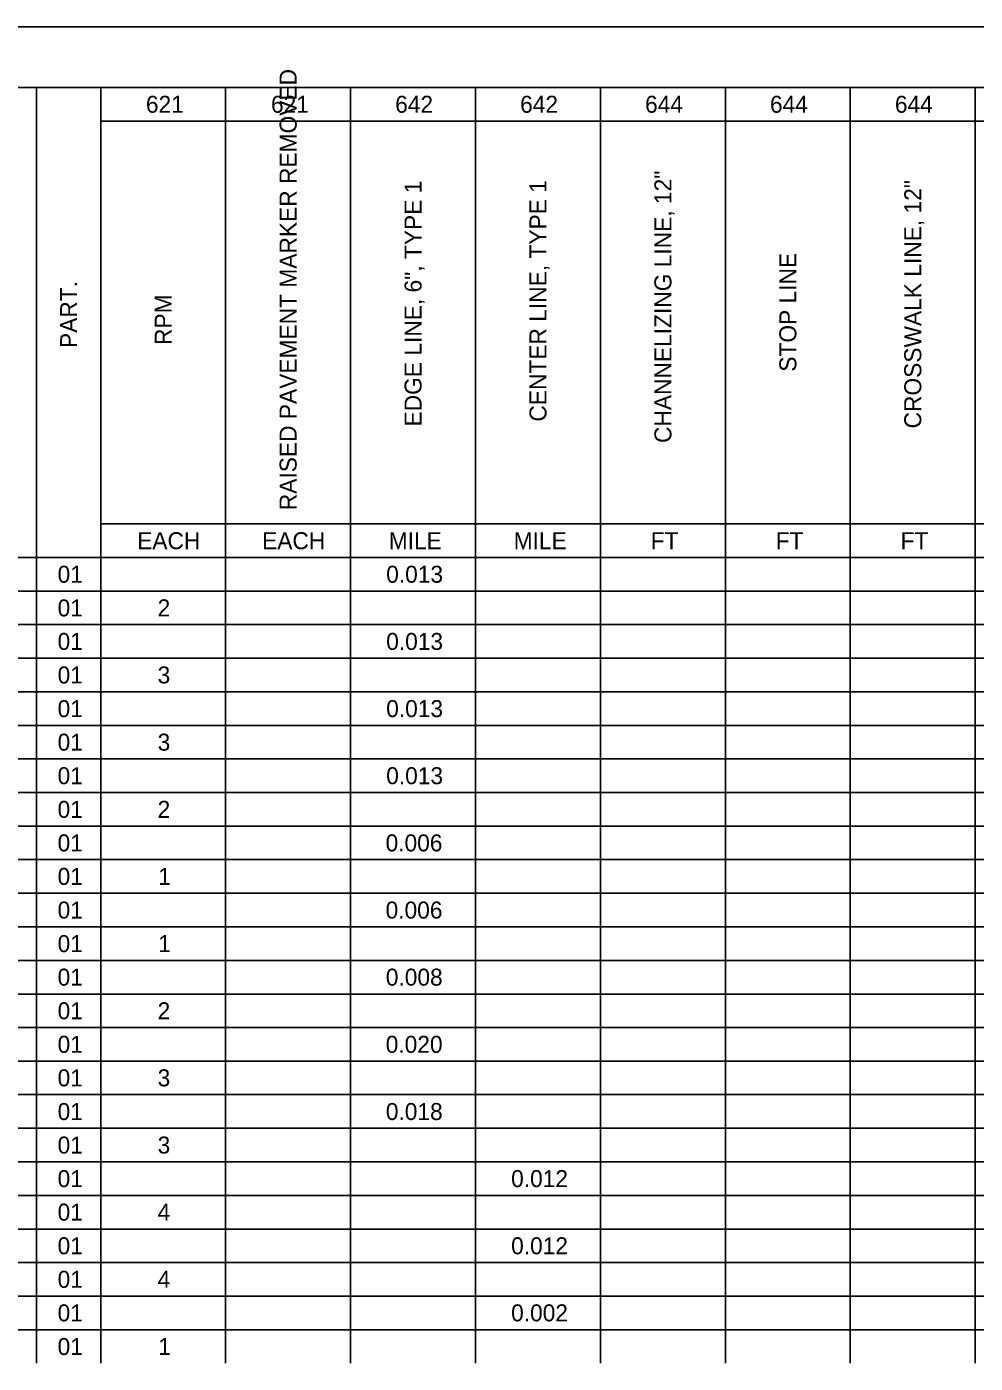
# Model space of a CAD drawing. Extents: x 0 to 34, y 0 to 22.
# Drawn here: x 7.72 to 15.52, y 11 to 22 of the extents above; entities that cross this region are included whole.
import ezdxf

# ---------------------------------------------------------------- set-up
doc = ezdxf.new("R2010")
doc.units = 0
for name, color, linetype in [('Default', 7, 'Continuous'), ('SH_Border', 7, 'Continuous'), ('SH_Cut_Line', 7, 'Continuous')]:
    doc.layers.add(name, color=color, linetype=linetype)

msp = doc.modelspace()

# ---------------------------------------------------------------- linework, layer by layer
at = {"layer": 'Default'}
for p, q in [((6.891, 21.5), (7.8, 21.5)), ((7.8, 21.5), (12.44, 21.5)), ((7.8, 21.5), (7.8, 21.224)), ((8.328, 21.5), (8.328, 21.224)), ((9.356, 21.5), (9.356, 21.224)), ((10.384, 21.5), (10.384, 21.224)), ((11.412, 21.5), (11.412, 21.224)), ((12.44, 21.5), (13.468, 21.5)), ((12.44, 21.5), (12.44, 21.224)), ((13.468, 21.5), (14.496, 21.5)), ((13.468, 21.5), (13.468, 21.224)), ((14.496, 21.5), (15.524, 21.5)), ((14.496, 21.5), (14.496, 21.224)), ((15.524, 21.5), (20.665, 21.5)), ((15.524, 21.5), (15.524, 21.224)), ((7.8, 21.224), (7.8, 20.947)), ((8.328, 21.224), (12.44, 21.224)), ((8.328, 21.224), (8.328, 20.947)), ((9.356, 21.224), (9.356, 20.947)), ((10.384, 21.224), (10.384, 20.947)), ((11.412, 21.224), (11.412, 20.947)), ((12.44, 21.224), (13.468, 21.224)), ((12.44, 21.224), (12.44, 20.947)), ((13.468, 21.224), (14.496, 21.224)), ((13.468, 21.224), (13.468, 20.947)), ((14.496, 21.224), (15.524, 21.224)), ((14.496, 21.224), (14.496, 20.947)), ((15.524, 21.224), (20.665, 21.224)), ((15.524, 21.224), (15.524, 20.947)), ((7.8, 20.947), (7.8, 20.671)), ((8.328, 20.947), (8.328, 20.671)), ((9.356, 20.947), (9.356, 20.671)), ((10.384, 20.947), (10.384, 20.671)), ((11.412, 20.947), (11.412, 20.671)), ((12.44, 20.947), (12.44, 20.671)), ((13.468, 20.947), (13.468, 20.671)), ((14.496, 20.947), (14.496, 20.671)), ((15.524, 20.947), (15.524, 20.671)), ((7.8, 20.671), (7.8, 20.395)), ((8.328, 20.671), (8.328, 20.395)), ((9.356, 20.671), (9.356, 20.395)), ((10.384, 20.671), (10.384, 20.395)), ((11.412, 20.671), (11.412, 20.395)), ((12.44, 20.671), (12.44, 20.395)), ((13.468, 20.671), (13.468, 20.395)), ((14.496, 20.671), (14.496, 20.395)), ((15.524, 20.671), (15.524, 20.395)), ((7.8, 20.395), (7.8, 20.118)), ((8.328, 20.395), (8.328, 20.118)), ((9.356, 20.395), (9.356, 20.118)), ((10.384, 20.395), (10.384, 20.118)), ((11.412, 20.395), (11.412, 20.118)), ((12.44, 20.395), (12.44, 20.118)), ((13.468, 20.395), (13.468, 20.118)), ((14.496, 20.395), (14.496, 20.118)), ((15.524, 20.395), (15.524, 20.118)), ((7.8, 20.118), (7.8, 19.842)), ((8.328, 20.118), (8.328, 19.842)), ((9.356, 20.118), (9.356, 19.842)), ((10.384, 20.118), (10.384, 19.842)), ((11.412, 20.118), (11.412, 19.842)), ((12.44, 20.118), (12.44, 19.842)), ((13.468, 20.118), (13.468, 19.842)), ((14.496, 20.118), (14.496, 19.842)), ((15.524, 20.118), (15.524, 19.842)), ((7.8, 19.842), (7.8, 19.566)), ((8.328, 19.842), (8.328, 19.566)), ((9.356, 19.842), (9.356, 19.566)), ((10.384, 19.842), (10.384, 19.566)), ((11.412, 19.842), (11.412, 19.566)), ((12.44, 19.842), (12.44, 19.566)), ((13.468, 19.842), (13.468, 19.566)), ((14.496, 19.842), (14.496, 19.566)), ((15.524, 19.842), (15.524, 19.566)), ((7.8, 19.566), (7.8, 19.289)), ((8.328, 19.566), (8.328, 19.289)), ((9.356, 19.566), (9.356, 19.289)), ((10.384, 19.566), (10.384, 19.289)), ((11.412, 19.566), (11.412, 19.289)), ((12.44, 19.566), (12.44, 19.289)), ((13.468, 19.566), (13.468, 19.289)), ((14.496, 19.566), (14.496, 19.289)), ((15.524, 19.566), (15.524, 19.289)), ((7.8, 19.289), (7.8, 19.013)), ((8.328, 19.289), (8.328, 19.013)), ((9.356, 19.289), (9.356, 19.013)), ((10.384, 19.289), (10.384, 19.013)), ((11.412, 19.289), (11.412, 19.013)), ((12.44, 19.289), (12.44, 19.013)), ((13.468, 19.289), (13.468, 19.013)), ((14.496, 19.289), (14.496, 19.013)), ((15.524, 19.289), (15.524, 19.013)), ((7.8, 19.013), (7.8, 18.737)), ((8.328, 19.013), (8.328, 18.737)), ((9.356, 19.013), (9.356, 18.737)), ((10.384, 19.013), (10.384, 18.737)), ((11.412, 19.013), (11.412, 18.737)), ((12.44, 19.013), (12.44, 18.737)), ((13.468, 19.013), (13.468, 18.737)), ((14.496, 19.013), (14.496, 18.737)), ((15.524, 19.013), (15.524, 18.737)), ((7.8, 18.737), (7.8, 18.461)), ((8.328, 18.737), (8.328, 18.461)), ((9.356, 18.737), (9.356, 18.461)), ((10.384, 18.737), (10.384, 18.461)), ((11.412, 18.737), (11.412, 18.461)), ((12.44, 18.737), (12.44, 18.461)), ((13.468, 18.737), (13.468, 18.461)), ((14.496, 18.737), (14.496, 18.461)), ((15.524, 18.737), (15.524, 18.461)), ((7.8, 18.461), (7.8, 18.184)), ((8.328, 18.461), (8.328, 18.184)), ((9.356, 18.461), (9.356, 18.184)), ((10.384, 18.461), (10.384, 18.184)), ((11.412, 18.461), (11.412, 18.184)), ((12.44, 18.461), (12.44, 18.184)), ((13.468, 18.461), (13.468, 18.184)), ((14.496, 18.461), (14.496, 18.184)), ((15.524, 18.461), (15.524, 18.184)), ((7.8, 18.184), (7.8, 17.908)), ((8.328, 18.184), (8.328, 17.908)), ((9.356, 18.184), (9.356, 17.908)), ((10.384, 18.184), (10.384, 17.908)), ((11.412, 18.184), (11.412, 17.908)), ((12.44, 18.184), (12.44, 17.908)), ((13.468, 18.184), (13.468, 17.908)), ((14.496, 18.184), (14.496, 17.908)), ((15.524, 18.184), (15.524, 17.908)), ((7.8, 17.908), (7.8, 17.632)), ((8.328, 17.908), (12.44, 17.908)), ((8.328, 17.908), (8.328, 17.632)), ((9.356, 17.908), (9.356, 17.632)), ((10.384, 17.908), (10.384, 17.632)), ((11.412, 17.908), (11.412, 17.632)), ((12.44, 17.908), (13.468, 17.908)), ((12.44, 17.908), (12.44, 17.632)), ((13.468, 17.908), (14.496, 17.908)), ((13.468, 17.908), (13.468, 17.632)), ((14.496, 17.908), (15.524, 17.908)), ((14.496, 17.908), (14.496, 17.632)), ((15.524, 17.908), (20.665, 17.908)), ((15.524, 17.908), (15.524, 17.632)), ((6.891, 17.632), (7.8, 17.632)), ((7.8, 17.632), (12.44, 17.632)), ((7.8, 17.632), (7.8, 17.355)), ((8.328, 17.632), (8.328, 17.355)), ((9.356, 17.632), (9.356, 17.355)), ((10.384, 17.632), (10.384, 17.355)), ((11.412, 17.632), (11.412, 17.355)), ((12.44, 17.632), (13.468, 17.632)), ((12.44, 17.632), (12.44, 17.355)), ((13.468, 17.632), (14.496, 17.632)), ((13.468, 17.632), (13.468, 17.355)), ((14.496, 17.632), (15.524, 17.632)), ((14.496, 17.632), (14.496, 17.355)), ((15.524, 17.632), (20.665, 17.632)), ((15.524, 17.632), (15.524, 17.355)), ((6.891, 17.355), (7.8, 17.355)), ((7.8, 17.355), (12.44, 17.355)), ((7.8, 17.355), (7.8, 17.079)), ((8.328, 17.355), (8.328, 17.079)), ((9.356, 17.355), (9.356, 17.079)), ((10.384, 17.355), (10.384, 17.079)), ((11.412, 17.355), (11.412, 17.079)), ((12.44, 17.355), (13.468, 17.355)), ((12.44, 17.355), (12.44, 17.079)), ((13.468, 17.355), (14.496, 17.355)), ((13.468, 17.355), (13.468, 17.079)), ((14.496, 17.355), (15.524, 17.355)), ((14.496, 17.355), (14.496, 17.079)), ((15.524, 17.355), (20.665, 17.355)), ((15.524, 17.355), (15.524, 17.079)), ((6.891, 17.079), (7.8, 17.079)), ((7.8, 17.079), (12.44, 17.079)), ((7.8, 17.079), (7.8, 16.803)), ((8.328, 17.079), (8.328, 16.803)), ((9.356, 17.079), (9.356, 16.803)), ((10.384, 17.079), (10.384, 16.803)), ((11.412, 17.079), (11.412, 16.803)), ((12.44, 17.079), (13.468, 17.079)), ((12.44, 17.079), (12.44, 16.803)), ((13.468, 17.079), (14.496, 17.079)), ((13.468, 17.079), (13.468, 16.803)), ((14.496, 17.079), (15.524, 17.079)), ((14.496, 17.079), (14.496, 16.803)), ((15.524, 17.079), (20.665, 17.079)), ((15.524, 17.079), (15.524, 16.803)), ((6.891, 16.803), (7.8, 16.803)), ((7.8, 16.803), (12.44, 16.803)), ((7.8, 16.803), (7.8, 16.526)), ((8.328, 16.803), (8.328, 16.526)), ((9.356, 16.803), (9.356, 16.526)), ((10.384, 16.803), (10.384, 16.526)), ((11.412, 16.803), (11.412, 16.526)), ((12.44, 16.803), (13.468, 16.803)), ((12.44, 16.803), (12.44, 16.526)), ((13.468, 16.803), (14.496, 16.803)), ((13.468, 16.803), (13.468, 16.526)), ((14.496, 16.803), (15.524, 16.803)), ((14.496, 16.803), (14.496, 16.526)), ((15.524, 16.803), (20.665, 16.803)), ((15.524, 16.803), (15.524, 16.526)), ((6.891, 16.526), (7.8, 16.526)), ((7.8, 16.526), (12.44, 16.526)), ((7.8, 16.526), (7.8, 16.25)), ((8.328, 16.526), (8.328, 16.25)), ((9.356, 16.526), (9.356, 16.25)), ((10.384, 16.526), (10.384, 16.25)), ((11.412, 16.526), (11.412, 16.25)), ((12.44, 16.526), (13.468, 16.526)), ((12.44, 16.526), (12.44, 16.25)), ((13.468, 16.526), (14.496, 16.526)), ((13.468, 16.526), (13.468, 16.25)), ((14.496, 16.526), (15.524, 16.526)), ((14.496, 16.526), (14.496, 16.25)), ((15.524, 16.526), (20.665, 16.526)), ((15.524, 16.526), (15.524, 16.25)), ((6.891, 16.25), (7.8, 16.25)), ((7.8, 16.25), (12.44, 16.25)), ((7.8, 16.25), (7.8, 15.974)), ((8.328, 16.25), (8.328, 15.974)), ((9.356, 16.25), (9.356, 15.974)), ((10.384, 16.25), (10.384, 15.974)), ((11.412, 16.25), (11.412, 15.974)), ((12.44, 16.25), (13.468, 16.25)), ((12.44, 16.25), (12.44, 15.974)), ((13.468, 16.25), (14.496, 16.25)), ((13.468, 16.25), (13.468, 15.974)), ((14.496, 16.25), (15.524, 16.25)), ((14.496, 16.25), (14.496, 15.974)), ((15.524, 16.25), (20.665, 16.25)), ((15.524, 16.25), (15.524, 15.974)), ((6.891, 15.974), (7.8, 15.974)), ((7.8, 15.974), (12.44, 15.974)), ((7.8, 15.974), (7.8, 15.697)), ((8.328, 15.974), (8.328, 15.697)), ((9.356, 15.974), (9.356, 15.697)), ((10.384, 15.974), (10.384, 15.697)), ((11.412, 15.974), (11.412, 15.697)), ((12.44, 15.974), (13.468, 15.974)), ((12.44, 15.974), (12.44, 15.697)), ((13.468, 15.974), (14.496, 15.974)), ((13.468, 15.974), (13.468, 15.697)), ((14.496, 15.974), (15.524, 15.974)), ((14.496, 15.974), (14.496, 15.697)), ((15.524, 15.974), (20.665, 15.974)), ((15.524, 15.974), (15.524, 15.697)), ((6.891, 15.697), (7.8, 15.697)), ((7.8, 15.697), (12.44, 15.697)), ((7.8, 15.697), (7.8, 15.421)), ((8.328, 15.697), (8.328, 15.421)), ((9.356, 15.697), (9.356, 15.421)), ((10.384, 15.697), (10.384, 15.421)), ((11.412, 15.697), (11.412, 15.421)), ((12.44, 15.697), (13.468, 15.697)), ((12.44, 15.697), (12.44, 15.421)), ((13.468, 15.697), (14.496, 15.697)), ((13.468, 15.697), (13.468, 15.421)), ((14.496, 15.697), (15.524, 15.697)), ((14.496, 15.697), (14.496, 15.421)), ((15.524, 15.697), (20.665, 15.697)), ((15.524, 15.697), (15.524, 15.421)), ((6.891, 15.421), (7.8, 15.421)), ((7.8, 15.421), (12.44, 15.421)), ((7.8, 15.421), (7.8, 15.145)), ((8.328, 15.421), (8.328, 15.145)), ((9.356, 15.421), (9.356, 15.145)), ((10.384, 15.421), (10.384, 15.145)), ((11.412, 15.421), (11.412, 15.145)), ((12.44, 15.421), (13.468, 15.421)), ((12.44, 15.421), (12.44, 15.145)), ((13.468, 15.421), (14.496, 15.421)), ((13.468, 15.421), (13.468, 15.145)), ((14.496, 15.421), (15.524, 15.421)), ((14.496, 15.421), (14.496, 15.145)), ((15.524, 15.421), (20.665, 15.421)), ((15.524, 15.421), (15.524, 15.145)), ((6.891, 15.145), (7.8, 15.145)), ((7.8, 15.145), (12.44, 15.145)), ((7.8, 15.145), (7.8, 14.868)), ((8.328, 15.145), (8.328, 14.868)), ((9.356, 15.145), (9.356, 14.868)), ((10.384, 15.145), (10.384, 14.868)), ((11.412, 15.145), (11.412, 14.868)), ((12.44, 15.145), (13.468, 15.145)), ((12.44, 15.145), (12.44, 14.868)), ((13.468, 15.145), (14.496, 15.145)), ((13.468, 15.145), (13.468, 14.868)), ((14.496, 15.145), (15.524, 15.145)), ((14.496, 15.145), (14.496, 14.868)), ((15.524, 15.145), (20.665, 15.145)), ((15.524, 15.145), (15.524, 14.868)), ((6.891, 14.868), (7.8, 14.868)), ((7.8, 14.868), (12.44, 14.868)), ((7.8, 14.868), (7.8, 14.592)), ((8.328, 14.868), (8.328, 14.592)), ((9.356, 14.868), (9.356, 14.592)), ((10.384, 14.868), (10.384, 14.592)), ((11.412, 14.868), (11.412, 14.592)), ((12.44, 14.868), (13.468, 14.868)), ((12.44, 14.868), (12.44, 14.592)), ((13.468, 14.868), (14.496, 14.868)), ((13.468, 14.868), (13.468, 14.592)), ((14.496, 14.868), (15.524, 14.868)), ((14.496, 14.868), (14.496, 14.592)), ((15.524, 14.868), (20.665, 14.868)), ((15.524, 14.868), (15.524, 14.592)), ((6.891, 14.592), (7.8, 14.592)), ((7.8, 14.592), (12.44, 14.592)), ((7.8, 14.592), (7.8, 14.316)), ((8.328, 14.592), (8.328, 14.316)), ((9.356, 14.592), (9.356, 14.316)), ((10.384, 14.592), (10.384, 14.316)), ((11.412, 14.592), (11.412, 14.316)), ((12.44, 14.592), (13.468, 14.592)), ((12.44, 14.592), (12.44, 14.316)), ((13.468, 14.592), (14.496, 14.592)), ((13.468, 14.592), (13.468, 14.316)), ((14.496, 14.592), (15.524, 14.592)), ((14.496, 14.592), (14.496, 14.316)), ((15.524, 14.592), (20.665, 14.592)), ((15.524, 14.592), (15.524, 14.316)), ((6.891, 14.316), (7.8, 14.316)), ((7.8, 14.316), (12.44, 14.316)), ((7.8, 14.316), (7.8, 14.039)), ((8.328, 14.316), (8.328, 14.039)), ((9.356, 14.316), (9.356, 14.039)), ((10.384, 14.316), (10.384, 14.039)), ((11.412, 14.316), (11.412, 14.039)), ((12.44, 14.316), (13.468, 14.316)), ((12.44, 14.316), (12.44, 14.039)), ((13.468, 14.316), (14.496, 14.316)), ((13.468, 14.316), (13.468, 14.039)), ((14.496, 14.316), (15.524, 14.316)), ((14.496, 14.316), (14.496, 14.039)), ((15.524, 14.316), (20.665, 14.316)), ((15.524, 14.316), (15.524, 14.039)), ((6.891, 14.039), (7.8, 14.039)), ((7.8, 14.039), (12.44, 14.039)), ((7.8, 14.039), (7.8, 13.763)), ((8.328, 14.039), (8.328, 13.763)), ((9.356, 14.039), (9.356, 13.763)), ((10.384, 14.039), (10.384, 13.763)), ((11.412, 14.039), (11.412, 13.763)), ((12.44, 14.039), (13.468, 14.039)), ((12.44, 14.039), (12.44, 13.763)), ((13.468, 14.039), (14.496, 14.039)), ((13.468, 14.039), (13.468, 13.763)), ((14.496, 14.039), (15.524, 14.039)), ((14.496, 14.039), (14.496, 13.763)), ((15.524, 14.039), (20.665, 14.039)), ((15.524, 14.039), (15.524, 13.763)), ((6.891, 13.763), (7.8, 13.763)), ((7.8, 13.763), (12.44, 13.763)), ((7.8, 13.763), (7.8, 13.487)), ((8.328, 13.763), (8.328, 13.487)), ((9.356, 13.763), (9.356, 13.487)), ((10.384, 13.763), (10.384, 13.487)), ((11.412, 13.763), (11.412, 13.487)), ((12.44, 13.763), (13.468, 13.763)), ((12.44, 13.763), (12.44, 13.487)), ((13.468, 13.763), (14.496, 13.763)), ((13.468, 13.763), (13.468, 13.487)), ((14.496, 13.763), (15.524, 13.763)), ((14.496, 13.763), (14.496, 13.487)), ((15.524, 13.763), (20.665, 13.763)), ((15.524, 13.763), (15.524, 13.487)), ((6.891, 13.487), (7.8, 13.487)), ((7.8, 13.487), (12.44, 13.487)), ((7.8, 13.487), (7.8, 13.211)), ((8.328, 13.487), (8.328, 13.211)), ((9.356, 13.487), (9.356, 13.211)), ((10.384, 13.487), (10.384, 13.211)), ((11.412, 13.487), (11.412, 13.211)), ((12.44, 13.487), (13.468, 13.487)), ((12.44, 13.487), (12.44, 13.211)), ((13.468, 13.487), (14.496, 13.487)), ((13.468, 13.487), (13.468, 13.211)), ((14.496, 13.487), (15.524, 13.487)), ((14.496, 13.487), (14.496, 13.211)), ((15.524, 13.487), (20.665, 13.487)), ((15.524, 13.487), (15.524, 13.211)), ((6.891, 13.211), (7.8, 13.211)), ((7.8, 13.211), (12.44, 13.211)), ((7.8, 13.211), (7.8, 12.934)), ((8.328, 13.211), (8.328, 12.934)), ((9.356, 13.211), (9.356, 12.934)), ((10.384, 13.211), (10.384, 12.934)), ((11.412, 13.211), (11.412, 12.934)), ((12.44, 13.211), (13.468, 13.211)), ((12.44, 13.211), (12.44, 12.934)), ((13.468, 13.211), (14.496, 13.211)), ((13.468, 13.211), (13.468, 12.934)), ((14.496, 13.211), (15.524, 13.211)), ((14.496, 13.211), (14.496, 12.934)), ((15.524, 13.211), (20.665, 13.211)), ((15.524, 13.211), (15.524, 12.934)), ((6.891, 12.934), (7.8, 12.934)), ((7.8, 12.934), (12.44, 12.934)), ((7.8, 12.934), (7.8, 12.658)), ((8.328, 12.934), (8.328, 12.658)), ((9.356, 12.934), (9.356, 12.658)), ((10.384, 12.934), (10.384, 12.658)), ((11.412, 12.934), (11.412, 12.658)), ((12.44, 12.934), (13.468, 12.934)), ((12.44, 12.934), (12.44, 12.658)), ((13.468, 12.934), (14.496, 12.934)), ((13.468, 12.934), (13.468, 12.658)), ((14.496, 12.934), (15.524, 12.934)), ((14.496, 12.934), (14.496, 12.658)), ((15.524, 12.934), (20.665, 12.934)), ((15.524, 12.934), (15.524, 12.658)), ((6.891, 12.658), (7.8, 12.658)), ((7.8, 12.658), (12.44, 12.658)), ((7.8, 12.658), (7.8, 12.382)), ((8.328, 12.658), (8.328, 12.382)), ((9.356, 12.658), (9.356, 12.382)), ((10.384, 12.658), (10.384, 12.382)), ((11.412, 12.658), (11.412, 12.382)), ((12.44, 12.658), (13.468, 12.658)), ((12.44, 12.658), (12.44, 12.382)), ((13.468, 12.658), (14.496, 12.658)), ((13.468, 12.658), (13.468, 12.382)), ((14.496, 12.658), (15.524, 12.658)), ((14.496, 12.658), (14.496, 12.382)), ((15.524, 12.658), (20.665, 12.658)), ((15.524, 12.658), (15.524, 12.382)), ((6.891, 12.382), (7.8, 12.382)), ((7.8, 12.382), (12.44, 12.382)), ((7.8, 12.382), (7.8, 12.105)), ((8.328, 12.382), (8.328, 12.105)), ((9.356, 12.382), (9.356, 12.105)), ((10.384, 12.382), (10.384, 12.105)), ((11.412, 12.382), (11.412, 12.105)), ((12.44, 12.382), (13.468, 12.382)), ((12.44, 12.382), (12.44, 12.105)), ((13.468, 12.382), (14.496, 12.382)), ((13.468, 12.382), (13.468, 12.105)), ((14.496, 12.382), (15.524, 12.382)), ((14.496, 12.382), (14.496, 12.105)), ((15.524, 12.382), (20.665, 12.382)), ((15.524, 12.382), (15.524, 12.105)), ((6.891, 12.105), (7.8, 12.105)), ((7.8, 12.105), (12.44, 12.105)), ((7.8, 12.105), (7.8, 11.829)), ((8.328, 12.105), (8.328, 11.829)), ((9.356, 12.105), (9.356, 11.829)), ((10.384, 12.105), (10.384, 11.829)), ((11.412, 12.105), (11.412, 11.829)), ((12.44, 12.105), (13.468, 12.105)), ((12.44, 12.105), (12.44, 11.829)), ((13.468, 12.105), (14.496, 12.105)), ((13.468, 12.105), (13.468, 11.829)), ((14.496, 12.105), (15.524, 12.105)), ((14.496, 12.105), (14.496, 11.829)), ((15.524, 12.105), (20.665, 12.105)), ((15.524, 12.105), (15.524, 11.829)), ((6.891, 11.829), (7.8, 11.829)), ((7.8, 11.829), (12.44, 11.829)), ((7.8, 11.829), (7.8, 11.553)), ((8.328, 11.829), (8.328, 11.553)), ((9.356, 11.829), (9.356, 11.553)), ((10.384, 11.829), (10.384, 11.553)), ((11.412, 11.829), (11.412, 11.553)), ((12.44, 11.829), (13.468, 11.829)), ((12.44, 11.829), (12.44, 11.553)), ((13.468, 11.829), (14.496, 11.829)), ((13.468, 11.829), (13.468, 11.553)), ((14.496, 11.829), (15.524, 11.829)), ((14.496, 11.829), (14.496, 11.553)), ((15.524, 11.829), (20.665, 11.829)), ((15.524, 11.829), (15.524, 11.553)), ((6.891, 11.553), (7.8, 11.553)), ((7.8, 11.553), (12.44, 11.553)), ((7.8, 11.553), (7.8, 11.276)), ((8.328, 11.553), (8.328, 11.276)), ((9.356, 11.553), (9.356, 11.276)), ((10.384, 11.553), (10.384, 11.276)), ((11.412, 11.553), (11.412, 11.276)), ((12.44, 11.553), (13.468, 11.553)), ((12.44, 11.553), (12.44, 11.276)), ((13.468, 11.553), (14.496, 11.553)), ((13.468, 11.553), (13.468, 11.276)), ((14.496, 11.553), (15.524, 11.553)), ((14.496, 11.553), (14.496, 11.276)), ((15.524, 11.553), (20.665, 11.553)), ((15.524, 11.553), (15.524, 11.276)), ((6.891, 11.276), (7.8, 11.276)), ((7.8, 11.276), (12.44, 11.276)), ((7.8, 11.276), (7.8, 11)), ((8.328, 11.276), (8.328, 11)), ((9.356, 11.276), (9.356, 11)), ((10.384, 11.276), (10.384, 11)), ((11.412, 11.276), (11.412, 11)), ((12.44, 11.276), (13.468, 11.276)), ((12.44, 11.276), (12.44, 11)), ((13.468, 11.276), (14.496, 11.276)), ((13.468, 11.276), (13.468, 11)), ((14.496, 11.276), (15.524, 11.276)), ((14.496, 11.276), (14.496, 11)), ((15.524, 11.276), (20.665, 11.276)), ((15.524, 11.276), (15.524, 11))]:
    msp.add_line(p, q, dxfattribs=at)
at = {"layer": 'SH_Border'}
msp.add_lwpolyline([(1.5, 21.5), (33.5, 21.5), (33.5, 0.5), (1.5, 0.5)], close=True, dxfattribs=at)
at = {"layer": 'SH_Cut_Line'}
msp.add_lwpolyline([(0, 0), (34, 0), (34, 22), (0, 22)], close=True, dxfattribs=at)

# ---------------------------------------------------------------- texts
at = {"layer": 'Default'}
for s, height, p in [('RAISED PAVEMENT MARKER REMOVED', 0.14004, (9.94, 18.021)), ('CHANNELIZING LINE, 12"', 0.14004, (13.024, 18.574)), ('EDGE LINE, 6", TYPE 1', 0.14004, (10.968, 18.71)), ('CENTER LINE, TYPE 1', 0.14004, (11.996, 18.75)), ('CROSSWALK LINE, 12"', 0.14004, (15.08, 18.694)), ('STOP LINE', 0.14, (14.052, 19.161)), ('PART.', 0.14, (8.134, 19.356)), ('RPM', 0.14, (8.912, 19.381))]:
    msp.add_text(s, height=height, rotation=90, dxfattribs=at).set_placement(p)
for s, height, p in [('621', 0.1398, (8.7, 21.292)), ('621', 0.1398, (9.729, 21.292)), ('642', 0.1398, (10.751, 21.292)), ('642', 0.1398, (11.779, 21.292)), ('644', 0.1398, (12.807, 21.292)), ('644', 0.1398, (13.835, 21.292)), ('644', 0.1398, (14.863, 21.292)), ('EACH', 0.1398, (8.628, 17.7)), ('EACH', 0.1398, (9.656, 17.7)), ('MILE', 0.1398, (10.698, 17.7)), ('MILE', 0.1398, (11.726, 17.7)), ('FT', 0.1398, (12.853, 17.7)), ('FT', 0.1398, (13.882, 17.7)), ('FT', 0.1398, (14.91, 17.7)), ('01', 0.1398, (7.973, 17.424)), ('0.013', 0.1398, (10.677, 17.424)), ('01', 0.1398, (7.973, 17.147)), ('2', 0.14, (8.796, 17.147)), ('01', 0.1398, (7.973, 16.871)), ('0.013', 0.1398, (10.677, 16.871)), ('01', 0.1398, (7.973, 16.595)), ('3', 0.14, (8.796, 16.595)), ('01', 0.1398, (7.973, 16.318)), ('0.013', 0.1398, (10.677, 16.318)), ('01', 0.1398, (7.973, 16.042)), ('3', 0.14, (8.796, 16.042)), ('01', 0.1398, (7.973, 15.766)), ('0.013', 0.1398, (10.677, 15.766)), ('01', 0.1398, (7.973, 15.489)), ('2', 0.14, (8.796, 15.489)), ('01', 0.1398, (7.973, 15.213)), ('0.006', 0.1398, (10.672, 15.213)), ('01', 0.1398, (7.973, 14.937)), ('1', 0.14, (8.801, 14.937)), ('01', 0.1398, (7.973, 14.66)), ('0.006', 0.1398, (10.672, 14.66)), ('01', 0.1398, (7.973, 14.384)), ('1', 0.14, (8.801, 14.384)), ('01', 0.1398, (7.973, 14.108)), ('0.008', 0.1398, (10.674, 14.108)), ('01', 0.1398, (7.973, 13.831)), ('2', 0.14, (8.796, 13.831)), ('01', 0.1398, (7.973, 13.555)), ('0.020', 0.1398, (10.673, 13.555)), ('01', 0.1398, (7.973, 13.279)), ('3', 0.14, (8.796, 13.279)), ('01', 0.1398, (7.973, 13.002)), ('0.018', 0.1398, (10.674, 13.002)), ('01', 0.1398, (7.973, 12.726)), ('3', 0.14, (8.796, 12.726)), ('01', 0.1398, (7.973, 12.45)), ('0.012', 0.1398, (11.705, 12.45)), ('01', 0.1398, (7.973, 12.174)), ('4', 0.14, (8.796, 12.174)), ('01', 0.1398, (7.973, 11.897)), ('0.012', 0.1398, (11.705, 11.897)), ('01', 0.1398, (7.973, 11.621)), ('4', 0.14, (8.796, 11.621)), ('01', 0.1398, (7.973, 11.345)), ('0.002', 0.1398, (11.705, 11.345)), ('01', 0.1398, (7.973, 11.068)), ('1', 0.14, (8.801, 11.068))]:
    msp.add_text(s, height=height, dxfattribs=at).set_placement(p)

doc.saveas('drawing.dxf')
